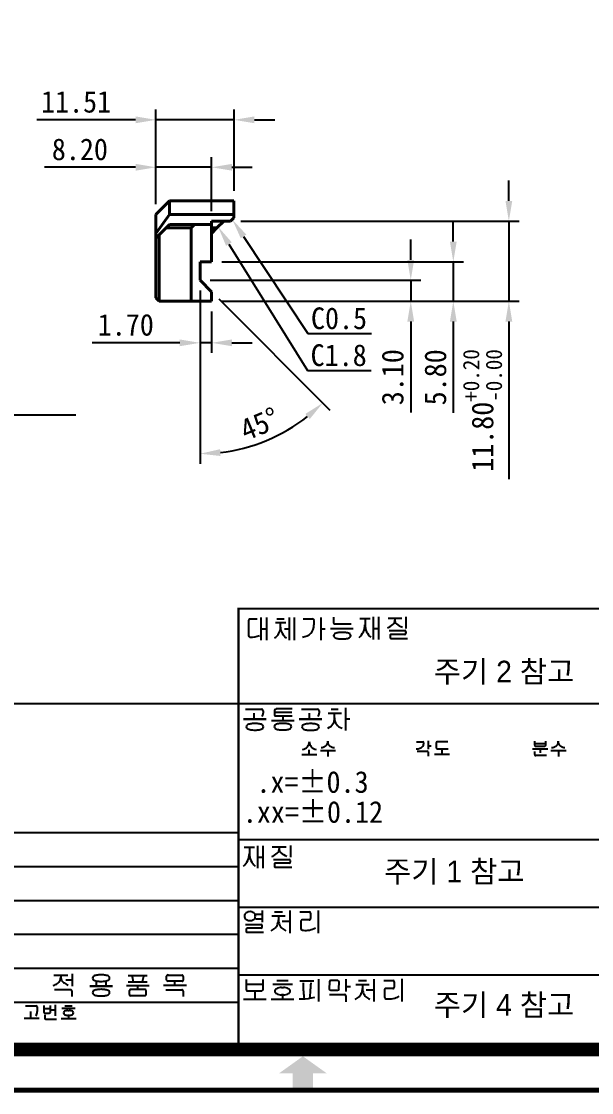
# Model space of a CAD drawing. Header units: millimetres. Extents: x 20 to 420, y 20 to 297.
# Drawn here: x 186 to 270.1, y 19.6 to 177.6 of the extents above; entities that cross this region are included whole.
import ezdxf
from ezdxf import colors
from ezdxf.entities.mleader import LeaderData, LeaderLine
from ezdxf.math import Vec2, Vec3

# ---------------------------------------------------------------- set-up
doc = ezdxf.new("R2010")
doc.units = ezdxf.units.MM
doc.layers.get('0').update_dxf_attribs({"color": 6})
doc.layers.add('0 @ 1', color=6, linetype='Continuous')
doc.layers.add('DIM', color=2, linetype='Continuous', lineweight=9)
doc.layers.add('OUTLINE', color=3, linetype='Continuous', lineweight=40)
doc.styles.get("Standard").update_dxf_attribs({"font": '', "height": 3.2})
doc.styles.get('Standard').set_extended_font_data('GulimChe')
doc.dimstyles.new('척도 1배 - (x.xx)', dxfattribs={"dimtxt": 3.2, "dimasz": 3, "dimexe": 1.5, "dimexo": 1.5, "dimgap": 1, "dimtad": 1, "dimzin": 0, "dimdsep": 46, "dimtxsty": 'Standard', "dimcen": 0, "dimclrd": 2, "dimclre": 2, "dimclrt": 2, "dimadec": 0, "dimazin": 0, "dimtfac": 0.75, "dimtmove": 0, "dimatfit": 0, "dimfxl": 1, "dimtfill": 1, "dimtolj": 1, "dimtzin": 0, "dimarcsym": 0})

# ---------------------------------------------------------------- blocks, each defined once
blk = doc.blocks.new('*D11')
at = {"layer": 'Defpoints', "color": 0, "ltscale": 0.5, "transparency": 16777216}
for p in [(212.33, 142.17), (212.33, 139.47), (212.33, 139.47), (214.03, 137.77)]:
    blk.add_point(p, dxfattribs=at)
at = {"layer": 'DIM', "color": 2, "lineweight": -2, "ltscale": 0.5, "transparency": 16777216}
for p, q in [((212.33, 137.97), (212.33, 112.37)), ((215.09, 136.71), (231.49, 120.3))]:
    blk.add_line(p, q, dxfattribs=at)
blk.add_arc((212.33, 139.47), 25.6, 276.7175, 308.2825, dxfattribs=at)
at = {"layer": 'DIM', "color": 2, "ltscale": 0.5, "transparency": 16777216}
for points in [[(227.86, 119.74), (228.52, 119), (230.43, 121.36)], [(215.35, 113.54), (215.29, 114.54), (212.33, 113.87)]]:
    blk.add_solid(points, dxfattribs=at)
at = {"layer": 'DIM', "color": 2, "ltscale": 0.5, "transparency": 16777216, "insert": (221.11, 118.25), "char_height": 3.2, "attachment_point": 5, "rotation": 22.5, "bg_fill": 3, "box_fill_scale": 1.1, "bg_fill_color": 256, "bg_fill_true_color": 13158600, "bg_fill_transparency": 0}
blk.add_mtext('\\A1;45°', dxfattribs=at)
at = {"layer": 'Defpoints', "color": 0, "ltscale": 0.5, "transparency": 16777216}
blk.add_point((218.95, 114.74), dxfattribs=at)
blk = doc.blocks.new('*D12')
at = {"layer": 'Defpoints', "color": 0, "ltscale": 0.5, "transparency": 16777216}
for p in [(212.33, 139.47), (214.03, 136.37), (243.4, 136.37)]:
    blk.add_point(p, dxfattribs=at)
at = {"layer": 'DIM', "color": 2, "lineweight": -2, "ltscale": 0.5, "transparency": 16777216}
for p, q in [((243.4, 142.47), (243.4, 145.47)), ((213.83, 139.47), (244.9, 139.47)), ((243.4, 139.47), (243.4, 136.37)), ((215.53, 136.37), (244.9, 136.37)), ((243.4, 133.37), (243.4, 119.96))]:
    blk.add_line(p, q, dxfattribs=at)
at = {"layer": 'DIM', "color": 2, "ltscale": 0.5, "transparency": 16777216}
for points in [[(242.9, 142.47), (243.9, 142.47), (243.4, 139.47)], [(242.9, 133.37), (243.9, 133.37), (243.4, 136.37)]]:
    blk.add_solid(points, dxfattribs=at)
at = {"layer": 'DIM', "color": 2, "ltscale": 0.5, "transparency": 16777216, "insert": (240.75, 125.16), "char_height": 3.2, "attachment_point": 5, "rotation": 90, "bg_fill": 3, "box_fill_scale": 1.1, "bg_fill_color": 256, "bg_fill_true_color": 13158600, "bg_fill_transparency": 0}
blk.add_mtext('\\A1;3.10', dxfattribs=at)
blk = doc.blocks.new('*D13')
at = {"layer": 'Defpoints', "color": 0, "ltscale": 0.5, "transparency": 16777216}
for p in [(214.03, 142.17), (214.03, 136.37), (249.68, 136.37)]:
    blk.add_point(p, dxfattribs=at)
at = {"layer": 'DIM', "color": 2, "lineweight": -2, "ltscale": 0.5, "transparency": 16777216}
for p, q in [((249.68, 145.17), (249.68, 148.17)), ((215.53, 142.17), (251.18, 142.17)), ((249.68, 142.17), (249.68, 136.37)), ((215.53, 136.37), (251.18, 136.37)), ((249.68, 133.37), (249.68, 119.92))]:
    blk.add_line(p, q, dxfattribs=at)
at = {"layer": 'DIM', "color": 2, "ltscale": 0.5, "transparency": 16777216}
for points in [[(249.18, 145.17), (250.18, 145.17), (249.68, 142.17)], [(249.18, 133.37), (250.18, 133.37), (249.68, 136.37)]]:
    blk.add_solid(points, dxfattribs=at)
at = {"layer": 'DIM', "color": 2, "ltscale": 0.5, "transparency": 16777216, "insert": (247.05, 125.14), "char_height": 3.2, "attachment_point": 5, "rotation": 90, "bg_fill": 3, "box_fill_scale": 1.1, "bg_fill_color": 256, "bg_fill_true_color": 13158600, "bg_fill_transparency": 0}
blk.add_mtext('\\A1;5.80', dxfattribs=at)
blk = doc.blocks.new('A-3_규격도면_동인광학')
blk.add_hatch(color=256).paths.add_polyline_path([(204, 2.5), (206, 2.5), (206, 0), (209, 0), (209, 2.5), (211, 2.5), (207.5, 5)])
for p, q in [((201.31, 69.71), (201.31, 66.37)), ((202.12, 69.71), (202.12, 66.37)), ((203.67, 69.54), (204.73, 69.54)), ((205.49, 69.71), (205.49, 66.37)), ((206.2, 69.71), (206.2, 66.37)), ((207.52, 69.52), (208.87, 69.52)), ((210.13, 69.71), (210.13, 66.37)), ((211.99, 69.75), (211.99, 69.01)), ((215.9, 69.58), (217.44, 69.58)), ((216.66, 69.58), (216.66, 68.65)), ((217.85, 69.8), (217.85, 66.46)), ((218.66, 69.8), (218.66, 66.46)), ((220.05, 69.62), (222.07, 69.62)), ((221.06, 69.62), (221.06, 69.31)), ((221.06, 69.62), (221.06, 69.31)), ((222.7, 69.82), (222.7, 68.1)), ((199.46, 69.16), (199.46, 67.06)), ((200.76, 69.49), (199.71, 69.49)), ((201.31, 68.03), (202.12, 68.03)), ((203.44, 68.98), (204.96, 68.98)), ((204.2, 68.3), (204.2, 68.98)), ((205.49, 67.99), (204.77, 67.99)), ((209.13, 69.27), (209.13, 68.63)), ((210.13, 68.07), (210.78, 68.07)), ((211.56, 68.09), (214.89, 68.09)), ((212.25, 68.77), (214.61, 68.77)), ((217.85, 68.12), (218.66, 68.12)), ((220.23, 67.78), (222.52, 67.78)), ((220.35, 67.05), (220.35, 66.78)), ((222.51, 67.23), (220.5, 67.21)), ((220.56, 66.63), (222.91, 66.63)), ((199.04, 56.19), (201.37, 56.19)), ((200.24, 55.63), (200.24, 54.7)), ((201.65, 55.96), (201.65, 55.6)), ((203.29, 56.01), (203.29, 55.39)), ((205.86, 55.72), (203.29, 55.72)), ((205.91, 56.23), (203.54, 56.23)), ((207.29, 56.19), (209.62, 56.19)), ((208.42, 55.63), (208.42, 54.71)), ((209.9, 55.96), (209.9, 55.6)), ((211.23, 55.62), (213.19, 55.62)), ((211.65, 56.18), (212.7, 56.18)), ((212.18, 54.94), (212.18, 55.62)), ((213.76, 56.39), (213.76, 53.05)), ((202.1, 54.7), (198.76, 54.7)), ((198.76, 54.7), (202.1, 54.7)), ((202.86, 54.53), (206.19, 54.53)), ((203.53, 55.2), (205.92, 55.2)), ((204.52, 55.2), (204.52, 54.53)), ((210.28, 54.71), (206.94, 54.71)), ((206.94, 54.71), (210.28, 54.71)), ((213.76, 54.75), (214.42, 54.75)), ((211.16, 51.47), (211.16, 51.35)), ((211.16, 51.35), (211.16, 51.47)), ((224.24, 51.39), (225.17, 51.39)), ((225.3, 51.25), (225.3, 51.02)), ((225.97, 51.51), (225.97, 50.3)), ((225.97, 50.8), (226.41, 50.8)), ((227.17, 51.22), (227.17, 50.52)), ((228.89, 51.37), (227.31, 51.37)), ((241.67, 51.46), (241.67, 50.89)), ((241.67, 51.15), (243.32, 51.15)), ((241.83, 50.76), (243.16, 50.76)), ((243.32, 50.94), (243.32, 51.46)), ((245.16, 51.47), (245.16, 51.35)), ((245.16, 51.35), (245.16, 51.47)), ((207.34, 49.49), (209.56, 49.49)), ((208.44, 49.49), (208.44, 50.19)), ((210.07, 50.1), (212.31, 50.1)), ((211.18, 50.1), (211.18, 49.24)), ((224.35, 50), (225.83, 50)), ((225.98, 49.89), (225.98, 49.29)), ((226.89, 49.54), (229.11, 49.54)), ((227.33, 50.37), (228.92, 50.37)), ((227.99, 50.23), (227.99, 49.54)), ((241.38, 50.33), (243.6, 50.33)), ((241.67, 49.96), (241.67, 49.52)), ((241.84, 49.39), (243.42, 49.39)), ((242.49, 50.33), (242.49, 49.76)), ((244.07, 50.1), (246.3, 50.1)), ((245.18, 50.1), (245.18, 49.24)), ((128, 38), (198, 38)), ((198, 37), (253, 37)), ((198.84, 35.85), (200.38, 35.85)), ((199.6, 35.85), (199.6, 34.91)), ((200.79, 36.06), (200.79, 32.73)), ((201.6, 36.06), (201.6, 32.73)), ((202.99, 35.89), (205.01, 35.89)), ((204, 35.89), (204, 35.58)), ((204, 35.89), (204, 35.58)), ((205.65, 36.09), (205.65, 34.36)), ((200.79, 34.38), (201.6, 34.38)), ((203.17, 34.04), (205.47, 34.04)), ((203.29, 33.31), (203.29, 33.04)), ((205.45, 33.49), (203.44, 33.48)), ((128, 33), (198, 33)), ((203.51, 32.9), (205.85, 32.9)), ((128, 28), (198, 28)), ((198, 27), (253, 27)), ((200.56, 25.95), (201.47, 25.95)), ((200.56, 25.29), (201.47, 25.29)), ((201.47, 26.51), (201.47, 24.78)), ((202.92, 25.73), (204.88, 25.73)), ((203.3, 26.31), (204.49, 26.31)), ((203.9, 25.73), (203.9, 25.14)), ((205.57, 26.49), (205.57, 23.18)), ((207.07, 26.3), (208.41, 26.3)), ((208.62, 26.1), (208.62, 25.31)), ((209.75, 26.51), (209.75, 23.17)), ((199.01, 24.45), (201.31, 24.45)), ((199.13, 23.72), (199.13, 23.45)), ((201.29, 23.9), (199.28, 23.88)), ((204.46, 24.93), (205.57, 24.93)), ((207.21, 24.89), (207.21, 23.84)), ((208.41, 25.11), (207.39, 25.11)), ((128, 23), (198, 23)), ((199.35, 23.3), (201.7, 23.3)), ((207.32, 23.64), (207.4, 23.61)), ((207.4, 23.61), (207.54, 23.59)), ((128, 18), (198, 18)), ((170.79, 16.97), (172.81, 16.97)), ((171.8, 16.97), (171.8, 16.65)), ((172.54, 16.26), (173.45, 16.26)), ((173.45, 17.17), (173.45, 15.35)), ((177.03, 16.01), (177.03, 15.35)), ((178.44, 16.02), (178.44, 15.35)), ((181.75, 16.92), (184.53, 16.92)), ((181.75, 15.98), (184.53, 15.98)), ((182.3, 16.77), (182.47, 15.98)), ((183.97, 16.75), (183.79, 15.98)), ((187.39, 16.22), (187.39, 16.83)), ((189.68, 16.07), (187.58, 16.07)), ((187.63, 16.98), (189.68, 16.98)), ((188.63, 15.48), (188.63, 16.07)), ((189.86, 16.77), (189.86, 16.22)), ((198, 17), (253, 17)), ((199.15, 16.32), (199.15, 14.84)), ((201.64, 14.87), (201.64, 16.34)), ((203.67, 16.17), (205.33, 16.17)), ((207.06, 16.15), (209.09, 16.15)), ((207.53, 15.83), (207.53, 15.63)), ((208.66, 15.84), (208.66, 15.63)), ((209.78, 16.38), (209.78, 13.06)), ((211.4, 15.99), (211.37, 14.97)), ((212.67, 16.18), (211.61, 16.18)), ((212.82, 14.97), (212.86, 15.96)), ((213.83, 16.37), (213.83, 14.55)), ((215.7, 16.18), (216.88, 16.18)), ((217.96, 16.37), (217.96, 13.06)), ((219.41, 16.2), (220.75, 16.2)), ((220.96, 15.99), (220.96, 15.21)), ((222.09, 16.41), (222.09, 13.07)), ((170.89, 14.83), (173.22, 14.83)), ((173.42, 14.6), (173.42, 13.84)), ((179.41, 15.35), (176.07, 15.35)), ((176.07, 15.35), (179.41, 15.35)), ((181.47, 15.45), (184.82, 15.45)), ((181.9, 14.7), (181.9, 14.1)), ((184.19, 14.86), (182.09, 14.86)), ((183.13, 15.45), (183.13, 14.86)), ((184.37, 14.15), (184.37, 14.7)), ((186.96, 15.48), (190.31, 15.48)), ((187.31, 14.81), (189.64, 14.81)), ((189.85, 14.59), (189.85, 13.83)), ((199.15, 15.62), (201.64, 15.62)), ((199.35, 14.67), (201.43, 14.67)), ((200.39, 14.45), (200.39, 13.44)), ((203.05, 15.65), (205.96, 15.65)), ((204.35, 15.15), (204.49, 15.15)), ((204.49, 15.15), (204.63, 15.15)), ((211.57, 14.77), (212.61, 14.77)), ((213.83, 15.31), (214.5, 15.31)), ((215.31, 15.6), (217.27, 15.6)), ((216.29, 15.6), (216.29, 15.01)), ((216.85, 14.81), (217.96, 14.81)), ((219.54, 14.79), (219.54, 13.74)), ((220.74, 15), (219.72, 15)), ((128, 13), (198, 13)), ((182.14, 13.95), (184.19, 13.95)), ((198.73, 13.44), (202.06, 13.44)), ((202.83, 13.41), (206.17, 13.41)), ((204.49, 14.06), (204.35, 14.06)), ((204.63, 14.06), (204.49, 14.06)), ((204.49, 14.06), (204.49, 13.41)), ((206.96, 13.48), (207.33, 13.48)), ((211.4, 14.11), (213.62, 14.11)), ((213.85, 13.93), (213.85, 13.04)), ((219.65, 13.53), (219.73, 13.5)), ((219.73, 13.5), (219.88, 13.49)), ((166.58, 12.46), (168.15, 12.46)), ((167.34, 11.59), (167.34, 10.63)), ((168.32, 12.3), (168.32, 11.6)), ((169.29, 12.51), (169.29, 11.49)), ((169.29, 12.05), (170.27, 12.05)), ((169.42, 11.37), (170.15, 11.37)), ((169.43, 11.1), (169.43, 10.59)), ((170.27, 11.52), (170.27, 12.51)), ((170.39, 11.87), (170.99, 11.87)), ((170.99, 12.58), (170.99, 10.96)), ((171.97, 12.09), (173.91, 12.09)), ((172.39, 12.45), (173.49, 12.45)), ((172.84, 11.76), (172.93, 11.76)), ((172.93, 11.76), (173.03, 11.76)), ((166.39, 10.63), (168.62, 10.63)), ((169.56, 10.49), (171.15, 10.49)), ((171.83, 10.6), (174.06, 10.6)), ((172.93, 11.04), (172.84, 11.04)), ((173.03, 11.04), (172.93, 11.04)), ((172.93, 11.04), (172.93, 10.6))]:
    blk.add_line(p, q)
for points, const_width in [([(0, 0), (0, 277), (400, 277), (400, 0)], 0.7), ([(21, 6), (21, 271), (394, 271), (394, 6)], 2)]:
    blk.add_lwpolyline(points, close=True, dxfattribs=dict(const_width=const_width))
at = {"const_width": 0.3}
for points in [[(198, 7), (198, 71), (393, 71)], [(128, 7), (128, 57), (393, 57)]]:
    blk.add_lwpolyline(points, dxfattribs=at)
for centre, radius, start, end in [((208.87, 69.25), 0.269, 4.3858, 90), ((199.71, 69.23), 0.261, 90, 196.224), ((202.32, 68.3), 1.88, 301.736, 0), ((206.08, 68.3), 1.88, 180, 238.264), ((207.33, 68.63), 1.8, 274.0617, 0), ((212.23, 69.01), 0.238, 180, 274.8762), ((214.19, 68.65), 2.46, 310.6997, 0), ((219.07, 68.65), 2.41, 180, 230.1829), ((219.22, 70.25), 2.2, 289.6857, 314.5469), ((219.98, 69.47), 1.11, 314.5469, 334.7965), ((220.33, 69.31), 0.731, 334.7965, 0), ((221.76, 69.31), 0.707, 180, 230.0339), ((223.22, 71.05), 2.97, 230.0339, 249.212), ((199.7, 67.06), 0.236, 180, 268.1595), ((199.8, 70.18), 3.36, 268.1595, 293.0296), ((212.39, 67.01), 0.362, 130.787, 175.4096), ((212.39, 67.07), 0.362, 184.5904, 229.213), ((212.55, 66.82), 0.62, 105.5854, 130.787), ((212.55, 67.27), 0.62, 229.213, 254.4146), ((213.19, 64.54), 2.98, 94.5784, 105.5854), ((213.19, 69.54), 2.98, 254.4146, 265.4216), ((213.3, 63.2), 4.33, 90, 94.5784), ((213.3, 70.88), 4.33, 265.4216, 270), ((213.3, 63.2), 4.33, 85.4216, 90), ((213.3, 70.88), 4.33, 270, 274.5784), ((213.4, 64.54), 2.98, 74.4146, 85.4216), ((213.4, 69.54), 2.98, 274.5784, 285.5854), ((214.04, 66.82), 0.62, 49.213, 74.4146), ((214.04, 67.27), 0.62, 285.5854, 310.787), ((214.21, 67.01), 0.362, 4.5904, 49.213), ((214.21, 67.07), 0.362, 310.787, 355.4096), ((220.5, 67.06), 0.15, 90.4674, 185.5199), ((220.51, 66.78), 0.158, 180, 290.6438), ((222.52, 67.41), 0.182, 265.0661, 354.5096), ((222.52, 67.6), 0.181, 5.4904, 90), ((221.55, 67.5), 1.16, 354.5096, 5.4904), ((201.37, 55.9), 0.29, 11.8483, 90), ((200.91, 55.6), 0.74, 320.5326, 0), ((203.54, 55.97), 0.253, 90, 170.8151), ((203.49, 55.39), 0.199, 180, 282.1799), ((209.62, 55.9), 0.29, 11.8483, 90), ((209.16, 55.6), 0.74, 320.5326, 0), ((199.51, 53.57), 0.362, 130.787, 175.4096), ((199.68, 53.38), 0.62, 105.5854, 130.787), ((200.32, 51.1), 2.98, 94.5784, 105.5854), ((200.42, 49.76), 4.33, 90, 94.5784), ((200.42, 49.76), 4.33, 85.4216, 90), ((200.53, 51.1), 2.98, 74.4146, 85.4216), ((201.17, 53.38), 0.62, 49.213, 74.4146), ((201.34, 53.57), 0.362, 4.5904, 49.213), ((203.63, 53.59), 0.362, 130.787, 175.4096), ((203.79, 53.39), 0.62, 105.5854, 130.787), ((204.43, 51.12), 2.98, 94.5784, 105.5854), ((204.54, 49.77), 4.33, 90, 94.5784), ((204.54, 49.77), 4.33, 85.4216, 90), ((204.64, 51.12), 2.98, 74.4146, 85.4216), ((205.28, 53.39), 0.62, 49.213, 74.4146), ((205.45, 53.59), 0.362, 4.5904, 49.213), ((207.72, 53.55), 0.362, 130.787, 175.4096), ((207.89, 53.36), 0.62, 105.5854, 130.787), ((208.53, 51.08), 2.98, 94.5784, 105.5854), ((208.64, 49.74), 4.33, 90, 94.5784), ((208.64, 49.74), 4.33, 85.4216, 90), ((208.74, 51.08), 2.98, 74.4146, 85.4216), ((209.38, 53.36), 0.62, 49.213, 74.4146), ((209.55, 53.55), 0.362, 4.5904, 49.213), ((210.64, 54.85), 1.53, 290.6033, 3.3919), ((213.65, 54.84), 1.48, 175.9627, 256.3106), ((199.51, 53.63), 0.362, 184.5904, 229.213), ((199.68, 53.83), 0.62, 229.213, 254.4146), ((200.32, 56.1), 2.98, 254.4146, 265.4216), ((200.42, 57.45), 4.33, 265.4216, 270), ((200.42, 57.45), 4.33, 270, 274.5784), ((200.53, 56.1), 2.98, 274.5784, 285.5854), ((201.17, 53.83), 0.62, 285.5854, 310.787), ((201.34, 53.63), 0.362, 310.787, 355.4096), ((203.63, 53.65), 0.362, 184.5904, 229.213), ((203.79, 53.84), 0.62, 229.213, 254.4146), ((204.43, 56.12), 2.98, 254.4146, 265.4216), ((204.54, 57.46), 4.33, 265.4216, 270), ((204.54, 57.46), 4.33, 270, 274.5784), ((204.64, 56.12), 2.98, 274.5784, 285.5854), ((205.28, 53.84), 0.62, 285.5854, 310.787), ((205.45, 53.65), 0.362, 310.787, 355.4096), ((207.72, 53.61), 0.362, 184.5904, 229.213), ((207.89, 53.81), 0.62, 229.213, 254.4146), ((208.53, 56.08), 2.98, 254.4146, 265.4216), ((208.64, 57.42), 4.33, 265.4216, 270), ((208.64, 57.42), 4.33, 270, 274.5784), ((208.74, 56.08), 2.98, 274.5784, 285.5854), ((209.38, 53.81), 0.62, 285.5854, 310.787), ((209.55, 53.61), 0.362, 310.787, 355.4096), ((207.23, 51.43), 1.22, 280.1846, 0), ((209.66, 51.43), 1.22, 180, 259.8154), ((210.11, 51.8), 1.28, 273.0377, 302.6699), ((210.37, 51.39), 0.803, 302.6699, 326.0061), ((210.43, 51.35), 0.733, 326.0061, 0), ((211.89, 51.35), 0.733, 180, 213.9939), ((211.95, 51.39), 0.803, 213.9939, 237.3301), ((212.21, 51.8), 1.28, 237.3301, 266.9623), ((224.35, 51.51), 1.15, 262.4823, 318.1564), ((225.17, 51.25), 0.136, 0.0353, 90), ((224.89, 51.02), 0.411, 318.1564, 0), ((227.31, 51.22), 0.145, 90, 179.9617), ((241.8, 50.89), 0.132, 180, 282.7156), ((243.16, 50.92), 0.157, 270, 6.3225), ((244.11, 51.8), 1.28, 273.0377, 302.6699), ((244.37, 51.39), 0.803, 302.6699, 326.0061), ((244.43, 51.35), 0.733, 326.0061, 0), ((245.89, 51.35), 0.733, 180, 213.9939), ((245.95, 51.39), 0.803, 213.9939, 237.3301), ((246.21, 51.8), 1.28, 237.3301, 266.9623), ((225.83, 49.84), 0.158, 15.2263, 90), ((227.32, 50.52), 0.153, 180, 273.1332), ((241.81, 49.52), 0.136, 180, 282.3289), ((197.14, 34.91), 2.46, 310.6997, 0), ((202.01, 34.91), 2.41, 180, 230.1829), ((202.16, 36.52), 2.2, 289.6857, 314.5469), ((202.93, 35.74), 1.11, 314.5469, 334.7965), ((203.27, 35.58), 0.731, 334.7965, 0), ((204.71, 35.58), 0.707, 180, 230.0339), ((206.16, 37.31), 2.97, 230.0339, 249.212), ((203.44, 33.33), 0.15, 90.4674, 185.5199), ((205.47, 33.68), 0.182, 265.0661, 354.5096), ((205.47, 33.86), 0.181, 5.4904, 90), ((204.5, 33.77), 1.16, 354.5096, 5.4904), ((203.45, 33.04), 0.158, 180, 290.6438), ((199.46, 25.7), 0.566, 126.2971, 182.2865), ((199.46, 25.65), 0.566, 177.7135, 233.7029), ((199.7, 25.38), 0.955, 90, 126.2971), ((199.7, 25.38), 0.955, 53.7029, 90), ((199.93, 25.7), 0.566, 357.7135, 53.7029), ((199.93, 25.65), 0.566, 306.2971, 2.2865), ((208.41, 26.09), 0.21, 2.4746, 90), ((208.42, 25.31), 0.202, 265.1914, 0), ((199.7, 25.96), 0.955, 233.7029, 270), ((199.28, 23.73), 0.15, 90.4674, 185.5199), ((199.7, 25.96), 0.955, 270, 306.2971), ((201.31, 24.08), 0.182, 265.0661, 354.5096), ((201.31, 24.27), 0.181, 5.4904, 90), ((200.34, 24.18), 1.16, 354.5096, 5.4904), ((201.98, 25.31), 1.99, 295.4601, 314.7962), ((202.16, 25.13), 1.74, 314.7962, 337.7895), ((202.15, 25.14), 1.75, 337.7895, 0), ((205.83, 25.14), 1.93, 180, 203.0854), ((205.29, 24.91), 1.34, 203.0854, 227.7201), ((205.95, 25.63), 2.32, 227.7201, 245.1313), ((207.39, 24.92), 0.187, 90, 189.9031), ((207.44, 23.84), 0.235, 180, 238.9832), ((207.91, 26.54), 2.97, 262.8795, 299.3294), ((199.29, 23.45), 0.158, 180, 290.6438), ((170.48, 16.85), 1.37, 306.2125, 332.5484), ((170.87, 16.65), 0.93, 332.5484, 0), ((172.71, 16.65), 0.912, 180, 209.5054), ((172.86, 16.73), 1.08, 209.5054, 237.9626), ((174.78, 19.8), 4.7, 237.9626, 246.4471), ((176.82, 16.5), 0.362, 130.787, 175.4096), ((176.82, 16.56), 0.362, 184.5904, 229.213), ((176.99, 16.31), 0.62, 105.5854, 130.787), ((176.99, 16.76), 0.62, 229.213, 254.4146), ((177.63, 14.03), 2.98, 94.5784, 105.5854), ((177.63, 19.03), 2.98, 254.4146, 265.4216), ((177.73, 12.69), 4.33, 90, 94.5784), ((177.73, 20.38), 4.33, 265.4216, 270), ((177.73, 12.69), 4.33, 85.4216, 90), ((177.73, 20.38), 4.33, 270, 274.5784), ((177.84, 14.03), 2.98, 74.4146, 85.4216), ((177.84, 19.03), 2.98, 274.5784, 285.5854), ((178.48, 16.31), 0.62, 49.213, 74.4146), ((178.48, 16.76), 0.62, 285.5854, 310.787), ((178.64, 16.5), 0.362, 4.5904, 49.213), ((178.64, 16.56), 0.362, 310.787, 355.4096), ((187.56, 16.83), 0.163, 63.6984, 180), ((187.58, 16.26), 0.187, 190.8165, 270), ((189.68, 16.8), 0.179, 352.4097, 90), ((189.71, 16.22), 0.154, 261.1653, 0), ((211.61, 15.97), 0.211, 90, 174.1511), ((212.63, 15.96), 0.223, 0, 81.4867), ((220.75, 15.98), 0.21, 2.4746, 90), ((170.17, 17.28), 1.89, 285.8538, 306.2125), ((173.22, 14.62), 0.204, 354.4055, 90), ((176.82, 14.36), 0.362, 130.787, 175.4096), ((176.82, 14.42), 0.362, 184.5904, 229.213), ((176.99, 14.17), 0.62, 105.5854, 130.787), ((177.63, 11.89), 2.98, 94.5784, 105.5854), ((177.73, 10.55), 4.33, 90, 94.5784), ((177.73, 10.55), 4.33, 85.4216, 90), ((177.84, 11.89), 2.98, 74.4146, 85.4216), ((178.48, 14.17), 0.62, 49.213, 74.4146), ((178.64, 14.36), 0.362, 4.5904, 49.213), ((178.64, 14.42), 0.362, 310.787, 355.4096), ((182.09, 14.67), 0.187, 90, 169.1835), ((184.22, 14.7), 0.154, 0, 98.8347), ((189.64, 14.61), 0.204, 354.4055, 90), ((199.32, 14.84), 0.175, 180, 277.554), ((201.43, 14.88), 0.209, 270, 358.5824), ((203.81, 14.56), 0.459, 117.2376, 174.097), ((203.81, 14.66), 0.459, 185.903, 242.7624), ((204.35, 13.5), 1.65, 90, 117.2376), ((204.35, 15.72), 1.65, 242.7624, 270), ((204.63, 13.5), 1.65, 62.7624, 90), ((204.63, 15.72), 1.65, 270, 297.2376), ((205.18, 14.56), 0.459, 5.903, 62.7624), ((205.18, 14.66), 0.459, 297.2376, 354.097), ((223.12, 15.63), 15.59, 180, 187.9213), ((193.38, 15.63), 15.28, 352.2562, 0), ((211.57, 14.97), 0.198, 180, 272.2398), ((212.61, 14.98), 0.214, 270, 355.6406), ((214.55, 15.01), 1.74, 314.7962, 337.7895), ((214.54, 15.01), 1.75, 337.7895, 0), ((218.22, 15.01), 1.93, 180, 203.0854), ((217.68, 14.78), 1.34, 203.0854, 227.7201), ((219.72, 14.82), 0.187, 90, 189.9031), ((220.76, 15.21), 0.202, 265.1914, 0), ((176.99, 14.62), 0.62, 229.213, 254.4146), ((177.63, 16.89), 2.98, 254.4146, 265.4216), ((177.73, 18.24), 4.33, 265.4216, 270), ((177.73, 18.24), 4.33, 270, 274.5784), ((177.84, 16.89), 2.98, 274.5784, 285.5854), ((178.48, 14.62), 0.62, 285.5854, 310.787), ((182.07, 14.1), 0.163, 180, 296.3016), ((184.19, 14.13), 0.179, 270, 7.5903), ((207.33, 21.29), 7.81, 270, 284.3395), ((213.62, 13.87), 0.237, 15.2263, 90), ((214.37, 15.19), 1.99, 295.4601, 314.7962), ((218.34, 15.51), 2.32, 227.7201, 245.1313), ((219.78, 13.74), 0.235, 180, 238.9832), ((220.24, 16.44), 2.97, 262.8795, 299.3294), ((167.35, 11.6), 0.979, 320.2059, 0), ((168.15, 12.28), 0.178, 4.5, 90), ((169.41, 11.49), 0.12, 180, 277.6654), ((170.15, 11.5), 0.121, 270, 11.0214), ((172.48, 11.37), 0.306, 117.2376, 174.097), ((172.48, 11.43), 0.306, 185.903, 242.7624), ((172.84, 10.66), 1.1, 90, 117.2376), ((172.84, 12.14), 1.1, 242.7624, 270), ((173.03, 10.66), 1.1, 62.7624, 90), ((173.03, 12.14), 1.1, 270, 297.2376), ((173.39, 11.37), 0.306, 5.903, 62.7624), ((173.39, 11.43), 0.306, 297.2376, 354.097), ((169.54, 10.59), 0.105, 180, 284.5405)]:
    blk.add_arc(centre, radius, start, end)
blk = doc.blocks.new('*D22')
at = {"layer": 'Defpoints', "color": 0, "ltscale": 0.5, "transparency": 16777216}
for p in [(212.33, 139.47), (214.03, 136.37), (212.33, 130.23)]:
    blk.add_point(p, dxfattribs=at)
at = {"layer": 'DIM', "color": 2, "lineweight": -2, "ltscale": 0.5, "transparency": 16777216}
for p, q in [((212.33, 137.97), (212.33, 128.73)), ((214.03, 134.87), (214.03, 128.73)), ((209.33, 130.23), (196.43, 130.23)), ((214.03, 130.23), (212.33, 130.23)), ((217.03, 130.23), (220.03, 130.23))]:
    blk.add_line(p, q, dxfattribs=at)
at = {"layer": 'DIM', "color": 2, "ltscale": 0.5, "transparency": 16777216}
for points in [[(209.33, 130.73), (209.33, 129.73), (212.33, 130.23)], [(217.03, 130.73), (217.03, 129.73), (214.03, 130.23)]]:
    blk.add_solid(points, dxfattribs=at)
at = {"layer": 'DIM', "color": 2, "ltscale": 0.5, "transparency": 16777216, "insert": (201.38, 132.87), "char_height": 3.2, "attachment_point": 5, "bg_fill": 3, "box_fill_scale": 1.1, "bg_fill_color": 256, "bg_fill_true_color": 13158600, "bg_fill_transparency": 0}
blk.add_mtext('\\A1;1.70', dxfattribs=at)
blk = doc.blocks.new('*D23')
at = {"layer": 'Defpoints', "color": 0, "ltscale": 0.5, "transparency": 16777216}
for p in [(205.83, 163.12), (217.34, 151.17), (205.83, 149.17)]:
    blk.add_point(p, dxfattribs=at)
at = {"layer": 'DIM', "color": 2, "lineweight": -2, "ltscale": 0.5, "transparency": 16777216}
for p, q in [((205.83, 150.67), (205.83, 164.62)), ((217.34, 152.67), (217.34, 164.62)), ((202.83, 163.12), (188.27, 163.12)), ((217.34, 163.12), (205.83, 163.12)), ((220.34, 163.12), (223.34, 163.12))]:
    blk.add_line(p, q, dxfattribs=at)
at = {"layer": 'DIM', "color": 2, "ltscale": 0.5, "transparency": 16777216}
for points in [[(202.83, 163.62), (202.83, 162.62), (205.83, 163.12)], [(220.34, 163.62), (220.34, 162.62), (217.34, 163.12)]]:
    blk.add_solid(points, dxfattribs=at)
at = {"layer": 'DIM', "color": 2, "ltscale": 0.5, "transparency": 16777216, "insert": (194.05, 165.76), "char_height": 3.2, "attachment_point": 5, "bg_fill": 3, "box_fill_scale": 1.1, "bg_fill_color": 256, "bg_fill_true_color": 13158600, "bg_fill_transparency": 0}
blk.add_mtext('\\A1;11.51', dxfattribs=at)
blk = doc.blocks.new('*D14')
at = {"layer": 'Defpoints', "color": 0, "ltscale": 0.5, "transparency": 16777216}
for p in [(216.84, 148.17), (214.03, 136.37), (257.87, 136.37)]:
    blk.add_point(p, dxfattribs=at)
at = {"layer": 'DIM', "color": 2, "lineweight": -2, "ltscale": 0.5, "transparency": 16777216}
for p, q in [((257.87, 151.17), (257.87, 154.17)), ((218.34, 148.17), (259.37, 148.17)), ((257.87, 148.17), (257.87, 136.37)), ((215.53, 136.37), (259.37, 136.37)), ((257.87, 133.37), (257.87, 110.14))]:
    blk.add_line(p, q, dxfattribs=at)
at = {"layer": 'DIM', "color": 2, "ltscale": 0.5, "transparency": 16777216}
for points in [[(257.37, 151.17), (258.37, 151.17), (257.87, 148.17)], [(257.37, 133.37), (258.37, 133.37), (257.87, 136.37)]]:
    blk.add_solid(points, dxfattribs=at)
at = {"layer": 'DIM', "color": 2, "ltscale": 0.5, "transparency": 16777216, "insert": (253.98, 120.25), "char_height": 3.2, "attachment_point": 5, "rotation": 90, "bg_fill": 3, "box_fill_scale": 1.1, "bg_fill_color": 256, "bg_fill_true_color": 13158600, "bg_fill_transparency": 0}
blk.add_mtext('\\A1;11.80{\\H2.400000;\\S+0.20^ -0.00;}', dxfattribs=at)
blk = doc.blocks.new('*D17')
at = {"layer": 'Defpoints', "color": 0, "ltscale": 0.5, "transparency": 16777216}
for p in [(205.83, 156.12), (205.83, 149.17), (214.03, 148.17)]:
    blk.add_point(p, dxfattribs=at)
at = {"layer": 'DIM', "color": 2, "lineweight": -2, "ltscale": 0.5, "transparency": 16777216}
for p, q in [((205.83, 150.67), (205.83, 157.62)), ((214.03, 149.67), (214.03, 157.62)), ((202.83, 156.12), (189.4, 156.12)), ((214.03, 156.12), (205.83, 156.12)), ((217.03, 156.12), (220.03, 156.12))]:
    blk.add_line(p, q, dxfattribs=at)
at = {"layer": 'DIM', "color": 2, "ltscale": 0.5, "transparency": 16777216}
for points in [[(202.83, 156.62), (202.83, 155.62), (205.83, 156.12)], [(217.03, 156.62), (217.03, 155.62), (214.03, 156.12)]]:
    blk.add_solid(points, dxfattribs=at)
at = {"layer": 'DIM', "color": 2, "ltscale": 0.5, "transparency": 16777216, "insert": (194.61, 158.75), "char_height": 3.2, "attachment_point": 5, "bg_fill": 3, "box_fill_scale": 1.1, "bg_fill_color": 256, "bg_fill_true_color": 13158600, "bg_fill_transparency": 0}
blk.add_mtext('\\A1;8.20', dxfattribs=at)

msp = doc.modelspace()

# ---------------------------------------------------------------- linework, layer by layer
at = {"layer": 'OUTLINE'}
for p, q in [((207.327, 147.168), (206.327, 146.168)), ((211.027, 147.168), (207.327, 147.168)), ((205.827, 146.34), (205.827, 145.668)), ((205.827, 145.668), (206.327, 146.168))]:
    msp.add_line(p, q, dxfattribs=at)

# ---------------------------------------------------------------- texts
at = {"layer": 'DIM', "char_height": 3.2, "width": 46.05648, "attachment_point": 5}
for s, insert in [('{\\fGulim|b0|i0|c129|p50;\\C2;주기 2 참고}', (257.16, 81.571)), ('{\\C2;.x=±0.3}', (228.916, 65.438)), ('{\\C2;.xx=±0.12}', (228.981, 61.016)), ('{\\fGulim|b0|i0|c129|p50;\\C2;주기 1 참고}', (249.823, 52.092)), ('{\\fGulim|b0|i0|c129|p50;\\C2;주기 4 참고}', (257.16, 32.405))]:
    msp.add_mtext(s, dxfattribs=dict(at, insert=insert))

# ---------------------------------------------------------------- dimensions: what is measured, and where the dimension line sits
at = {"layer": 'DIM', "ltscale": 0.5}
dim = msp.add_angular_dim_2l(base=(218.954, 114.738), line1=((212.327, 139.468), (214.027, 137.768)), line2=((212.327, 139.468), (212.327, 142.168)), dimstyle='척도 1배 - (x.xx)', dxfattribs=at)
dim.commit()
dim.dimension.update_dxf_attribs({"geometry": '*D11', "text_midpoint": (221.114, 118.254)})

# ---------------------------------------------------------------- leaders
ml = msp.add_multileader_mtext('Standard', dxfattribs=at)
ml.set_content('\\A1;{\\fISOCPEUR|b0|i0|c0|p34;\\C2;%%C\\fGulimChe|b0|i0|c129|p49;5.60 관통,\\P\\fISOCPEUR|b0|i0|c0|p34;%%C\\fGulimChe|b0|i0|c129|p49;9.10\\H0.7x;\\S+0.10^ -0.00;\\H1.4286x; 깊이 4.0}', color=256)
ml.set_leader_properties()
ml.build(insert=Vec2(0, 0))
ml.multileader.update_dxf_attribs({"text_left_attachment_type": 5, "text_right_attachment_type": 5, "dogleg_length": 0.36, "arrow_head_size": 3})
ctx = ml.context
ctx.base_point, ctx.char_height, ctx.arrow_head_size, ctx.landing_gap_size, ctx.plane_origin = Vec3(142.296, 119.615), 3.2, 3, 0.09, Vec3(215.035, 126.878)
ctx.left_attachment, ctx.right_attachment = 5, 5
notes = []
notes.append((ctx, [(0, (1, 1, 0), (141.936, 119.615), (1, 0), 0.36, [(0, [(133.995, 141.968)], 0, [])])]))
ctx.mtext.insert, ctx.mtext.flow_direction = Vec3(142.386, 131.069), 5
for ctx, leaders in notes:
    for number, flags, end, landing, length, lines in leaders:
        leader = LeaderData()
        leader.index, (leader.has_last_leader_line, leader.has_dogleg_vector, leader.attachment_direction) = number, flags
        leader.last_leader_point, leader.dogleg_vector, leader.dogleg_length = Vec3(end), Vec3(landing), length
        for number, points, colour, breaks in lines:
            line = LeaderLine()
            line.index, line.vertices, line.color, line.breaks = number, Vec3.list(points), colors.encode_raw_color(colour), breaks
            leader.lines.append(line)
        ctx.leaders.append(leader)

# ---------------------------------------------------------------- next in the draw order: dimensions: what is measured, and where the dimension line sits
dim = msp.add_linear_dim(base=(243.395, 136.368), p1=(212.327, 139.468), p2=(214.027, 136.368), angle=90, dimstyle='척도 1배 - (x.xx)', dxfattribs=at)
dim.commit()
dim.dimension.update_dxf_attribs({"geometry": '*D12', "text_midpoint": (240.753, 125.164)})

# ---------------------------------------------------------------- next in the draw order: dimensions: what is measured, and where the dimension line sits
dim = msp.add_linear_dim(base=(249.685, 136.368), p1=(214.027, 142.168), p2=(214.027, 136.368), angle=90, dimstyle='척도 1배 - (x.xx)', dxfattribs=at)
dim.commit()
dim.dimension.update_dxf_attribs({"geometry": '*D13', "text_midpoint": (247.046, 125.145)})

# ---------------------------------------------------------------- next in the draw order: block references
at = {"layer": '0 @ 1'}
msp.add_blockref('A-3_규격도면_동인광학', (20, 20), dxfattribs=at)

# ---------------------------------------------------------------- next in the draw order: dimensions: what is measured, and where the dimension line sits
at = {"layer": 'DIM', "ltscale": 0.5}
for base, p1, p2, picture, middle in [((205.827, 163.116), (217.337, 151.168), (205.827, 149.168), '*D23', (194.048, 165.758)), ((212.327, 130.226), (214.027, 136.368), (212.327, 139.468), '*D22', (201.376, 132.869))]:
    dim = msp.add_linear_dim(base=base, p1=p1, p2=p2, dimstyle='척도 1배 - (x.xx)', dxfattribs=at)
    dim.commit()
    dim.dimension.update_dxf_attribs({"geometry": picture, "text_midpoint": middle})

# ---------------------------------------------------------------- next in the draw order: linework, layer by layer
at = {"layer": 'OUTLINE'}
for p, q in [((211.027, 136.368), (211.027, 147.168)), ((205.827, 136.868), (205.827, 145.668)), ((206.327, 146.168), (206.327, 136.368)), ((212.327, 139.468), (212.327, 142.168)), ((205.827, 136.868), (206.327, 136.368)), ((206.327, 136.368), (211.027, 136.368))]:
    msp.add_line(p, q, dxfattribs=at)

# ---------------------------------------------------------------- next in the draw order: leaders
at = {"layer": 'DIM', "ltscale": 0.5}
ml = msp.add_multileader_mtext('Standard', dxfattribs=at)
ml.set_content('\\A1;{\\C2;C1.8}', color=256)
ml.set_leader_properties()
ml.build(insert=Vec2(0, 0))
ml.multileader.update_dxf_attribs({"text_left_attachment_type": 5, "text_right_attachment_type": 5, "dogleg_length": 0.36, "arrow_head_size": 3})
ctx = ml.context
ctx.base_point, ctx.char_height, ctx.arrow_head_size, ctx.landing_gap_size, ctx.plane_origin = Vec3(228.55, 126.165), 3.2, 3, 0.09, Vec3(296.25, 144.388)
ctx.left_attachment, ctx.right_attachment = 5, 5
notes = []
notes.append((ctx, [(0, (1, 1, 0), (228.19, 126.165), (1, 0), 0.36, [(0, [(215.001, 147.343)], 0, [])])]))
ctx.mtext.insert, ctx.mtext.flow_direction = Vec3(228.64, 130.01), 5
ml = msp.add_multileader_mtext('Standard', dxfattribs=at)
ml.set_content('\\A1;{\\C2;C0.5}', color=256)
ml.set_leader_properties()
ml.build(insert=Vec2(0, 0))
ml.multileader.update_dxf_attribs({"text_left_attachment_type": 5, "text_right_attachment_type": 5, "dogleg_length": 0.36, "arrow_head_size": 3})
ctx = ml.context
ctx.base_point, ctx.char_height, ctx.arrow_head_size, ctx.landing_gap_size, ctx.plane_origin = Vec3(228.598, 131.611), 3.2, 3, 0.09, Vec3(298.335, 145.464)
ctx.left_attachment, ctx.right_attachment = 5, 5
notes.append((ctx, [(0, (1, 1, 0), (228.238, 131.611), (1, 0), 0.36, [(0, [(217.087, 148.418)], 0, [])])]))
ctx.mtext.insert, ctx.mtext.flow_direction = Vec3(228.688, 135.451), 5
for ctx, leaders in notes:
    for number, flags, end, landing, length, lines in leaders:
        leader = LeaderData()
        leader.index, (leader.has_last_leader_line, leader.has_dogleg_vector, leader.attachment_direction) = number, flags
        leader.last_leader_point, leader.dogleg_vector, leader.dogleg_length = Vec3(end), Vec3(landing), length
        for number, points, colour, breaks in lines:
            line = LeaderLine()
            line.index, line.vertices, line.color, line.breaks = number, Vec3.list(points), colors.encode_raw_color(colour), breaks
            leader.lines.append(line)
        ctx.leaders.append(leader)

# ---------------------------------------------------------------- next in the draw order: dimensions: what is measured, and where the dimension line sits
dim = msp.add_linear_dim(base=(257.874, 136.368), p1=(216.837, 148.168), p2=(214.027, 136.368), angle=90, dimstyle='척도 1배 - (x.xx)', override={"dimgap": 1, "dimtol": 1, "dimlim": 0, "dimtp": 0.2, "dimtm": 1e-09}, dxfattribs=at)
dim.commit()
dim.dimension.update_dxf_attribs({"geometry": '*D14', "text_midpoint": (253.976, 120.254)})

# ---------------------------------------------------------------- next in the draw order: linework, layer by layer
at = {"layer": 'OUTLINE'}
for p, q in [((214.827, 147.168), (214.027, 147.168)), ((214.027, 146.368), (214.827, 147.168)), ((214.027, 142.168), (212.327, 142.168)), ((212.327, 139.468), (214.027, 137.768)), ((214.027, 136.368), (214.027, 137.768)), ((211.027, 136.368), (214.027, 136.368))]:
    msp.add_line(p, q, dxfattribs=at)

# ---------------------------------------------------------------- next in the draw order: dimensions: what is measured, and where the dimension line sits
at = {"layer": 'DIM', "ltscale": 0.5}
dim = msp.add_linear_dim(base=(205.827, 156.116), p1=(214.027, 148.168), p2=(205.827, 149.168), dimstyle='척도 1배 - (x.xx)', dxfattribs=at)
dim.commit()
dim.dimension.update_dxf_attribs({"geometry": '*D17', "text_midpoint": (194.612, 158.754)})

# ---------------------------------------------------------------- next in the draw order: linework, layer by layer
at = {"layer": 'OUTLINE'}
for p, q in [((205.827, 149.168), (207.827, 151.168)), ((207.827, 151.168), (207.827, 149.168)), ((217.337, 151.168), (207.827, 151.168)), ((217.337, 151.168), (217.337, 149.168)), ((207.827, 149.168), (205.827, 146.34)), ((205.827, 146.34), (205.827, 149.168)), ((217.337, 149.168), (207.827, 149.168)), ((216.837, 148.168), (217.337, 148.668)), ((217.337, 148.668), (217.337, 149.168)), ((207.327, 147.168), (207.827, 147.668)), ((207.827, 147.668), (211.527, 147.668)), ((211.027, 147.168), (211.527, 147.668)), ((211.527, 147.668), (214.027, 147.668)), ((215.827, 148.168), (214.027, 148.168)), ((214.027, 148.168), (214.027, 147.668)), ((214.027, 147.668), (214.027, 142.168)), ((214.827, 147.168), (215.827, 148.168)), ((215.827, 148.168), (216.837, 148.168))]:
    msp.add_line(p, q, dxfattribs=at)

doc.saveas('drawing.dxf')
